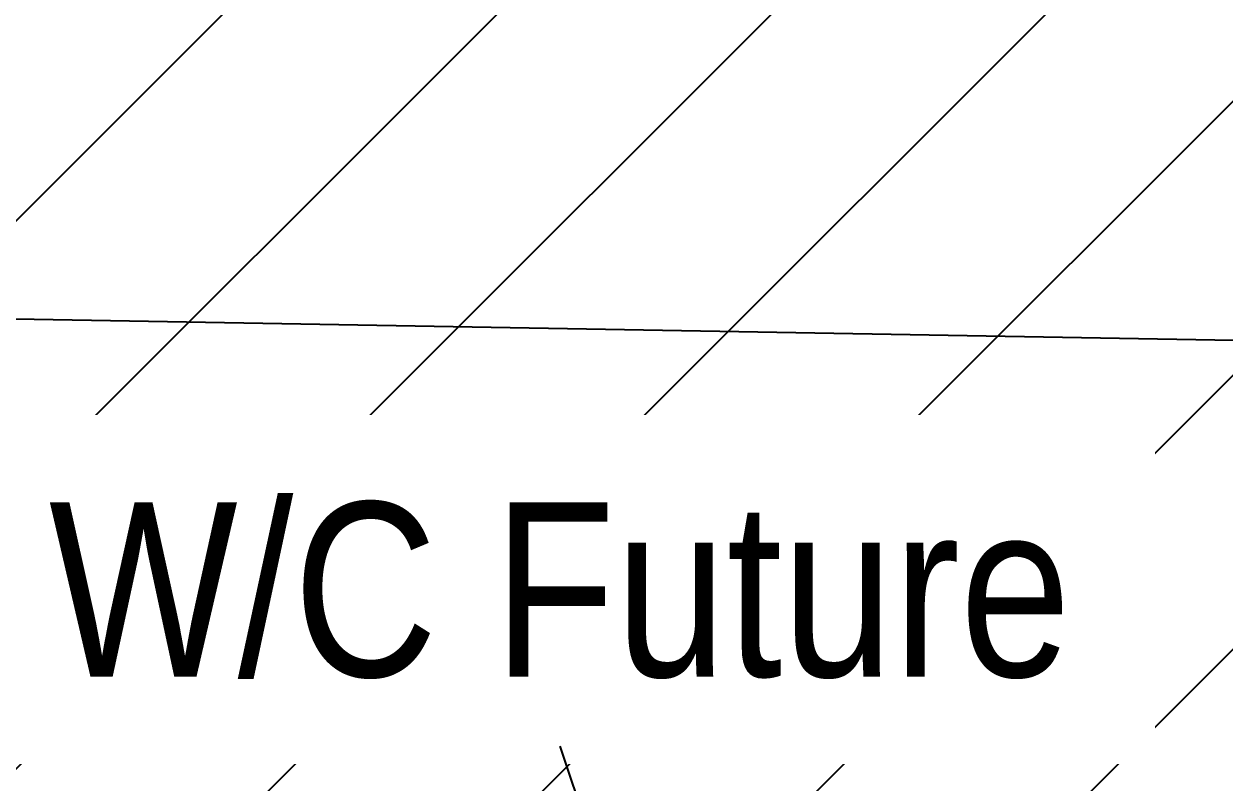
# Model space of a CAD drawing. Extents: x 407440 to 411585, y 6041728 to 6045069.
# Drawn here: x 408296.6 to 408365.4, y 6044306 to 6044349.4 of the extents above; entities that cross this region are included whole.
import ezdxf

# ---------------------------------------------------------------- set-up
doc = ezdxf.new("R2010")
doc.units = 0
doc.header["$LTSCALE"] = 5
doc.linetypes.add('foc-QUARTERLINE', pattern=[33, 25, -3, 2, -3])
doc.linetypes.add('foc-TIELINE', pattern=[1.875, 1.25, -0.625])
doc.layers.add('C-WS-T', color=13, linetype='Continuous', lineweight=9)
for name, color, linetype in [('L-QSEC', 8, 'foc-QUARTERLINE'), ('P-BUFFER-PURPLE', 187, 'foc-TIELINE'), ('P-PROPOSED-EXISTING-H', 59, 'Continuous')]:
    doc.layers.add(name, color=color, linetype=linetype)
doc.styles.add('80CG', font='ARIALN.TTF', dxfattribs={"height": 10})
doc.styles.add('80L', font='ARIALN.TTF', dxfattribs={"height": 10})
doc.dimstyles.new('Compass 5 000', dxfattribs={"dimscale": 5, "dimtxt": 9, "dimasz": 2, "dimexe": 0.2, "dimexo": 0.0625, "dimgap": 0.5, "dimtad": 0, "dimtih": 1, "dimtoh": 1, "dimzin": 0, "dimdsep": 46, "dimtxsty": '80CG', "dimcen": 0.1, "dimse1": 1, "dimse2": 1, "dimclrd": 256, "dimclrt": 256, "dimaunit": 1, "dimadec": 4, "dimazin": 0, "dimtfac": 0.06, "dimtofl": 0, "dimtmove": 0, "dimatfit": 1, "dimfxl": 0.2, "dimtolj": 1, "dimtzin": 0, "dimlwd": -1, "dimarcsym": 0})

msp = doc.modelspace()

# ---------------------------------------------------------------- hatches: boundary and pattern name
at = {"layer": 'P-PROPOSED-EXISTING-H'}
h = msp.add_hatch(dxfattribs=at)
h.set_pattern_fill('ANSI31', color=256, scale=3.498392, style=0)
h.set_pattern_definition([(45, (-2243.128, 2713.837), (-7.854113246, 7.854113246), [])])
edge = h.paths.add_edge_path()
edge.add_line((408709.29, 6043818.222), (408241.305, 6043729.713))
edge.add_line((408241.305, 6043729.713), (407794.436, 6043645.198))
edge.add_line((407794.436, 6043645.198), (407673.83, 6044282.895))
edge.add_line((407673.83, 6044282.895), (408123.669, 6044351.83))
edge.add_line((408123.669, 6044351.83), (408654.575, 6044433.189))
edge.add_line((408654.575, 6044433.189), (409028.997, 6044539.866))
edge.add_line((409028.997, 6044539.866), (409149.726, 6043901.52))
edge.add_line((409149.726, 6043901.52), (408898.792, 6043854.062))
edge.add_arc((408782.127, 6043952.01), 152.33, 241.43508, 319.98432, ccw=False)

# ---------------------------------------------------------------- linework, layer by layer
at = {"layer": 'L-QSEC'}
msp.add_line((407440.036, 6044347.509), (409339.163, 6044314.318), dxfattribs=at)
at = {"layer": 'P-BUFFER-PURPLE'}
msp.add_circle((408530.04, 6044370.877, -0.107), 250.434, dxfattribs=at)

# ---------------------------------------------------------------- next in the draw order: texts
at = {"layer": 'C-WS-T', "insert": (408327.321, 6044316.965), "char_height": 9.9954, "attachment_point": 5, "style": '80L', "bg_fill": 2}
msp.add_mtext_dynamic_manual_height_columns('W/C Future', width=58.13603, gutter_width=50, heights=[0], dxfattribs=at)

# ---------------------------------------------------------------- next in the draw order: leaders
at = {"layer": 'C-WS-T', "path_type": 1}
msp.add_leader([(408343.542, 6044260.35), (408327.321, 6044308.048)], dimstyle='Compass 5 000', override={"dimgap": 0.5, "dimtad": 0}, dxfattribs=at)

doc.saveas('drawing.dxf')
